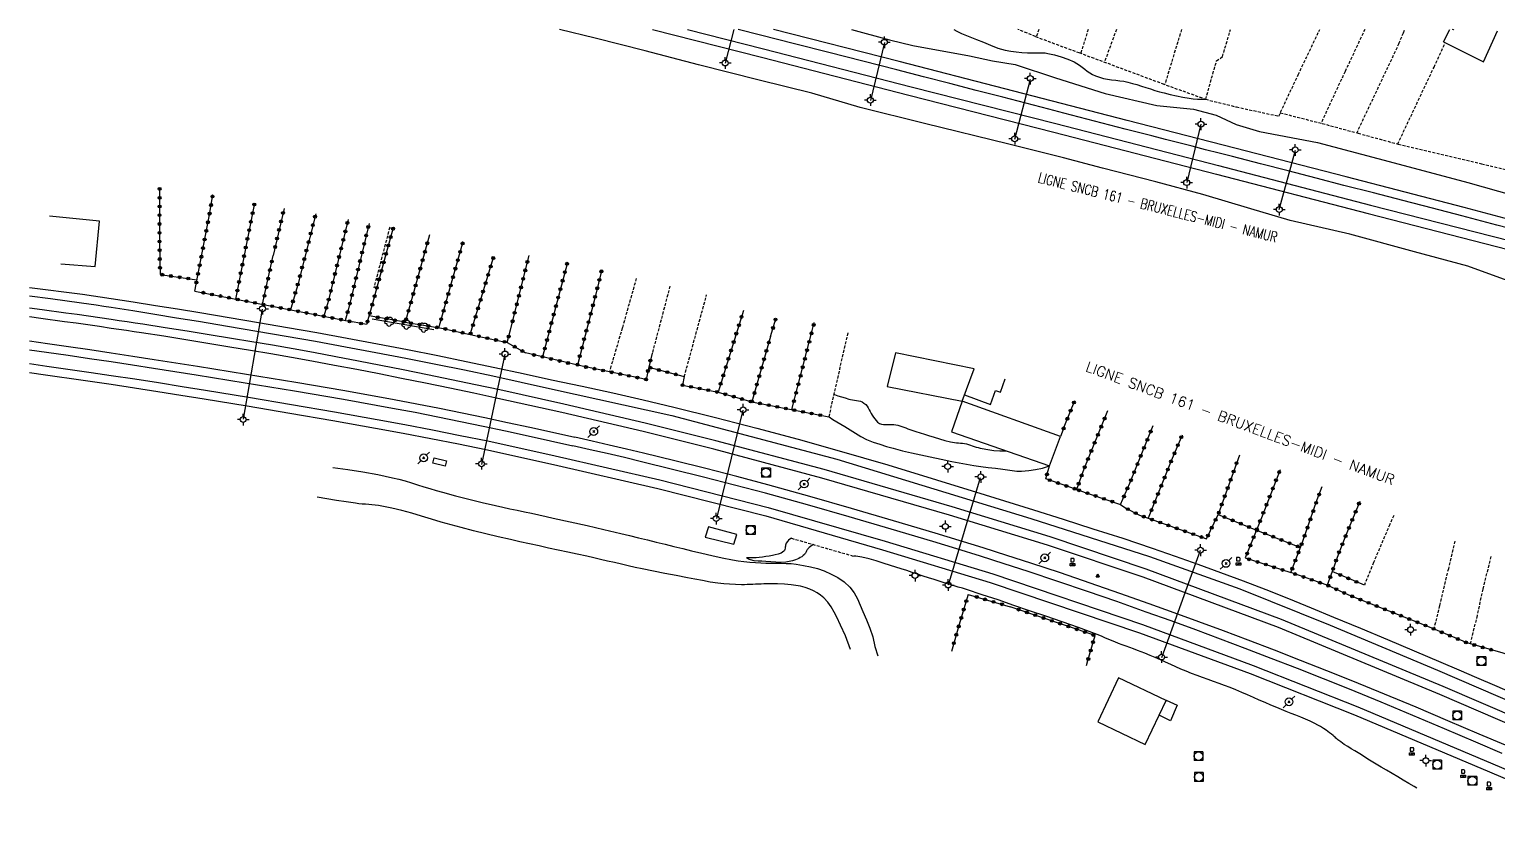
# Model space of a CAD drawing. Header units: millimetres. Extents: x 184000 to 185000, y 128098 to 129000.
# Drawn here: x 184000 to 184251.4, y 128862.4 to 129000 of the extents above; entities that cross this region are included whole.
import ezdxf
from ezdxf.enums import TextEntityAlignment as Align

# ---------------------------------------------------------------- set-up
doc = ezdxf.new("R2010")
doc.units = ezdxf.units.MM
doc.linetypes.add('DASHED', pattern=[0.75, 0.5, -0.25])
doc.layers.get('0').update_dxf_attribs({"linetype": 'CONTINUOUS'})
for name, color, linetype in [('W0017', 7, 'CONTINUOUS'), ('W0101', 7, 'CONTINUOUS'), ('W0104', 1, 'CONTINUOUS'), ('W0112', 1, 'DASHED'), ('W0211', 2, 'CONTINUOUS'), ('W0214', 2, 'CONTINUOUS'), ('W0302', 3, 'CONTINUOUS'), ('W0323', 7, 'CONTINUOUS'), ('W0420', 7, 'CONTINUOUS'), ('W0438', 7, 'CONTINUOUS'), ('W0439', 7, 'CONTINUOUS'), ('W0473', 7, 'CONTINUOUS'), ('W0610', 7, 'CONTINUOUS'), ('W0611', 7, 'CONTINUOUS'), ('W0700', 7, 'CONTINUOUS'), ('W0850', 7, 'CONTINUOUS'), ('W0989', 7, 'CONTINUOUS')]:
    doc.layers.add(name, color=color, linetype=linetype)
doc.styles.get("Standard").update_dxf_attribs({"font": 'romans.shx', "width": 0.85})

# ---------------------------------------------------------------- blocks, each defined once
blk = doc.blocks.new('T420')
for p, q in [((0.75, 0.75), (-0.75, 0.75)), ((-0.75, 0.75), (-0.75, -0.75)), ((0.75, 0.75), (0.75, -0.75)), ((0.75, -0.75), (-0.75, -0.75))]:
    blk.add_line(p, q)
blk.add_ellipse((0, 0), major_axis=(-0.53, 0.53), ratio=1, start_param=3.926991, end_param=10.210176)
blk = doc.blocks.new('T610')
for p, q in [((-0.500001, 0), (-1.000002, 0)), ((0, 0.500001), (0, 1.000002)), ((0.500001, 0), (1.000002, 0)), ((0, -0.500001), (0, -1.000002))]:
    blk.add_line(p, q)
blk.add_ellipse((0, 0), major_axis=(-0.353554, 0.353554), ratio=1, start_param=3.926990817, end_param=10.2101761242)
blk = doc.blocks.new('T473')
for p, q in [((-0.166667, 0.166667), (0.166667, -0.166667)), ((-0.166667, -0.166667), (0.166667, 0.166667)), ((0.500001, 0.500001), (1.000002, 1.000002)), ((-1.000002, -1.000002), (-0.500001, -0.500001))]:
    blk.add_line(p, q)
blk.add_ellipse((0, 0), major_axis=(0.471405, 0.471405), ratio=1, start_param=5.4977871438, end_param=11.780972451)
blk = doc.blocks.new('T438')
for p, q in [((-0.4, 0.2), (0.4, 0.2)), ((-0.4, -0.2), (-0.4, 0.2)), ((0.15, 1.1), (-0.3, 1.1)), ((-0.3, 1.1), (-0.3, 0.5)), ((-0.3, 0.5), (0.15, 0.5)), ((0.3, 0.65), (0.3, 0.95)), ((0.4, 0.2), (0.4, -0.2))]:
    blk.add_line(p, q)
at = {"flags": 128}
for points in [[(-0.4, -0.2), (0.4, 0.2)], [(0.4, -0.2), (-0.4, -0.2)]]:
    blk.add_lwpolyline(points, dxfattribs=at)
for centre, major_axis, start_param, end_param in [((0.15, 0.95), (0.106, -0.106), 0.785398, 2.356194), ((0.15, 0.65), (0.106, 0.106), 3.926991, 5.497787)]:
    blk.add_ellipse(centre, major_axis=major_axis, ratio=1, start_param=start_param, end_param=end_param)
blk = doc.blocks.new('T850')
for p, q in [((-0.25, -0.15), (0, 0.32)), ((0, 0.32), (0.25, -0.15)), ((-0.25, -0.15), (0.25, -0.15))]:
    blk.add_line(p, q)
for major_axis in [(-0.106, 0.106), (-0.0354, 0.0354), (-0.0236, 0.0236)]:
    blk.add_ellipse((0, 0), major_axis=major_axis, ratio=1, start_param=3.926991, end_param=10.210176)
blk = doc.blocks.new('t323o')
at = {"color": 0, "linetype": 'Continuous'}
for radius in [0.25, 0.15]:
    blk.add_circle((0, 0), radius, dxfattribs=at)
blk = doc.blocks.new('t302o')
for p, q in [((-0.8, 0.51), (-0.86, 0.34)), ((-0.86, 0.34), (-0.86, 0.17)), ((-0.86, 0.17), (-0.74, 0.06)), ((-0.69, 0.63), (-0.8, 0.51)), ((-0.8, -0.06), (-0.74, 0.06)), ((-0.74, 0.06), (-0.69, 0.11)), ((-0.57, 0.69), (-0.69, 0.63)), ((-0.46, 0.69), (-0.57, 0.69)), ((-0.29, 0.63), (-0.46, 0.69)), ((-0.29, 0.63), (-0.17, 0.74)), ((-0.23, 0.57), (-0.29, 0.63)), ((-0.17, 0.74), (-0.06, 0.8)), ((-0.06, 0.8), (0.06, 0.8)), ((0.06, 0.8), (0.23, 0.74)), ((0.23, 0.74), (0.34, 0.63)), ((0.34, 0.63), (0.4, 0.51)), ((0.46, 0.46), (0.34, 0.46)), ((0.4, 0.51), (0.4, 0.46)), ((0.57, 0.4), (0.46, 0.46)), ((0.57, 0.4), (0.69, 0.29)), ((0.69, 0.29), (0.74, 0.17)), ((0.74, 0.06), (0.69, -0.17)), ((0.74, 0.17), (0.74, 0.06)), ((-0.8, -0.17), (-0.8, -0.06)), ((-0.8, -0.23), (-0.8, -0.17)), ((-0.74, -0.34), (-0.8, -0.23)), ((-0.69, -0.4), (-0.74, -0.34)), ((-0.51, -0.46), (-0.69, -0.4)), ((-0.4, -0.46), (-0.51, -0.46)), ((-0.4, -0.46), (-0.34, -0.46)), ((-0.34, -0.46), (-0.34, -0.4)), ((-0.34, -0.51), (-0.34, -0.46)), ((-0.29, -0.63), (-0.34, -0.51)), ((-0.17, -0.74), (-0.29, -0.63)), ((-0.06, -0.8), (-0.17, -0.74)), ((0.06, -0.8), (-0.06, -0.8)), ((0.17, -0.74), (0.06, -0.8)), ((0.23, -0.69), (0.17, -0.74)), ((0.29, -0.46), (0.23, -0.46)), ((0.29, -0.63), (0.23, -0.69)), ((0.46, -0.4), (0.29, -0.46)), ((0.34, -0.51), (0.29, -0.63)), ((0.34, -0.51), (0.34, -0.46)), ((0.57, -0.34), (0.46, -0.4)), ((0.63, -0.29), (0.57, -0.34)), ((0.69, -0.17), (0.63, -0.29))]:
    blk.add_line(p, q)

msp = doc.modelspace()

# ---------------------------------------------------------------- linework, layer by layer
at = {"layer": 'W0017'}
for points in [[(184051.98, 128924.93), (184054.55, 128924.61), (184057.11, 128924.21), (184059.66, 128923.74), (184062.2, 128923.19), (184063.28, 128922.93), (184064.35, 128922.64), (184065.41, 128922.32), (184066.47, 128921.99), (184067.53, 128921.66), (184068.59, 128921.33), (184069.65, 128921.01), (184070.71, 128920.71), (184072.98, 128920.11), (184075.25, 128919.53), (184077.52, 128918.98), (184079.8, 128918.44), (184081.04, 128918.16), (184082.27, 128917.89), (184083.51, 128917.62), (184084.75, 128917.36), (184085.99, 128917.1), (184087.23, 128916.84), (184088.47, 128916.58), (184089.7, 128916.3), (184092.6, 128915.66), (184095.49, 128915), (184098.38, 128914.34), (184101.27, 128913.66), (184102.78, 128913.3), (184104.3, 128912.93), (184105.81, 128912.56), (184107.32, 128912.18), (184108.84, 128911.8), (184110.35, 128911.43), (184111.86, 128911.06), (184113.38, 128910.7), (184115.12, 128910.28), (184116.85, 128909.85), (184118.6, 128909.45), (184120.36, 128909.12), (184121.35, 128908.96), (184122.34, 128908.84), (184123.34, 128908.74), (184124.34, 128908.66), (184125.21, 128908.61), (184126.08, 128908.58), (184126.95, 128908.57), (184127.82, 128908.57), (184128.7, 128908.56), (184129.57, 128908.53), (184130.44, 128908.48), (184131.31, 128908.38), (184132.52, 128908.19), (184133.73, 128907.96), (184134.93, 128907.65), (184136.1, 128907.23), (184137.27, 128906.7), (184138.42, 128906.09), (184139.5, 128905.35), (184140.47, 128904.47), (184141.2, 128903.51), (184141.78, 128902.44), (184142.25, 128901.35), (184142.72, 128900.27), (184143.33, 128898.85), (184143.88, 128897.41), (184144.4, 128895.97), (184144.78, 128894.3), (184145.25, 128892.7), (184145.25, 128892.7), (184145.25, 128892.7)], [(184140.59, 128893.76), (184139.71, 128896.14), (184138.87, 128897.95), (184138.27, 128899.3), (184137.8, 128900.19), (184137.28, 128901.06), (184136.69, 128901.88), (184136, 128902.64), (184135.46, 128903.1), (184134.88, 128903.49), (184134.26, 128903.84), (184133.62, 128904.13), (184132.85, 128904.4), (184132.05, 128904.6), (184131.25, 128904.75), (184130.45, 128904.86), (184129.27, 128904.97), (184128.1, 128905.01), (184126.92, 128905), (184125.75, 128905), (184125.28, 128904.99), (184124.8, 128904.98), (184124.32, 128904.96), (184123.85, 128904.93), (184123.37, 128904.91), (184122.89, 128904.89), (184122.42, 128904.88), (184121.94, 128904.88), (184120.92, 128904.91), (184119.9, 128904.96), (184118.88, 128905.04), (184117.87, 128905.14), (184116.56, 128905.33), (184115.26, 128905.57), (184113.96, 128905.83), (184112.66, 128906.08), (184110.72, 128906.44), (184108.78, 128906.81), (184106.84, 128907.19), (184104.91, 128907.58), (184103.73, 128907.84), (184102.54, 128908.1), (184101.36, 128908.37), (184100.17, 128908.65), (184098.99, 128908.92), (184097.81, 128909.2), (184096.63, 128909.47), (184095.44, 128909.74), (184093.81, 128910.1), (184092.18, 128910.46), (184090.54, 128910.81), (184088.9, 128911.16), (184087.27, 128911.51), (184085.64, 128911.87), (184084, 128912.23), (184082.37, 128912.61), (184080.25, 128913.1), (184078.14, 128913.61), (184076.03, 128914.13), (184073.92, 128914.66), (184072.22, 128915.12), (184070.53, 128915.6), (184068.85, 128916.1), (184067.16, 128916.61), (184065.47, 128917.1), (184063.77, 128917.56), (184062.06, 128917.97), (184060.33, 128918.33), (184059.78, 128918.42), (184059.22, 128918.5), (184058.66, 128918.55), (184058.1, 128918.6), (184057.54, 128918.65), (184056.98, 128918.69), (184056.42, 128918.75), (184055.86, 128918.82), (184054.22, 128919.05), (184052.57, 128919.31), (184050.93, 128919.59), (184049.3, 128919.89)]]:
    msp.add_lwpolyline(points, dxfattribs=at)
at = {"layer": 'W0101'}
msp.add_lwpolyline([(184012.02, 128967.16), (184003.42, 128968.01)], dxfattribs=at)
at = {"layer": 'W0104'}
for points in [[(184242.12, 128997.86), (184243.21, 129000)], [(184242.12, 128997.86), (184248.95, 128994.44), (184251.37, 128999.77)], [(184243.88, 129000), (184243.84, 128999.91), (184243.69, 129000)], [(184005.36, 128959.85), (184011.24, 128959.38), (184012.02, 128967.16)], [(184160.11, 128937.38), (184164.54, 128935.76), (184165.42, 128938.15), (184166.25, 128937.88), (184167.06, 128940.15)], [(184194.64, 128885.07), (184196.52, 128884.24), (184195.38, 128881.58), (184193.45, 128882.51)]]:
    msp.add_lwpolyline(points, dxfattribs=at)
for points in [[(184148.31, 128944.58), (184146.86, 128938.8), (184159.71, 128936.3), (184161.79, 128941.86)], [(184157.9, 128931.05), (184174.64, 128925.21), (184176.53, 128930.25), (184159.71, 128936.3)], [(184182.92, 128881.39), (184191.07, 128877.51), (184194.65, 128885.02), (184186.49, 128888.91)]]:
    msp.add_lwpolyline(points, close=True, dxfattribs=at)
at = {"layer": 'W0112'}
for points in [[(184172.26, 128998.76), (184169.22, 129000)], [(184172.26, 128998.76), (184179.71, 128996.01), (184193.96, 128990.72), (184201.41, 128988.02), (184206.67, 128986.71), (184213.92, 128985.14), (184217.23, 128992.22), (184220.96, 129000)], [(184172.84, 129000), (184172.39, 128998.71)], [(184181.29, 129000), (184179.99, 128995.9)], [(184186.13, 129000), (184184.08, 128994.39)], [(184197.27, 129000), (184194.4, 128990.56)], [(184201.41, 128988.02), (184203.26, 128994.59), (184204.27, 128995.33), (184205.67, 129000)], [(184228.66, 129000), (184225.27, 128992.8), (184221.15, 128983.93)], [(184234.48, 128997.56), (184235.26, 128999.4), (184235.54, 129000)], [(184234.48, 128997.56), (184227.26, 128982.28)], [(184240.5, 128993.55), (184242.43, 128997.71)], [(184234.28, 128980.35), (184240.5, 128993.55)], [(184214.18, 128985.7), (184221.35, 128983.88), (184227.51, 128982.21), (184234.38, 128980.33), (184248.65, 128976.98)], [(184248.65, 128976.98), (184258.37, 128974.66)], [(184061.7, 128966.09), (184058.98, 128955.75)], [(184103.91, 128957.33), (184101.52, 128948.86), (184099.57, 128942.25)], [(184109.68, 128956.02), (184106.65, 128944.55)], [(184112.14, 128940.52), (184115.96, 128954.52)], [(184136.92, 128933.63), (184140.2, 128948.16)], [(184099.57, 128942.25), (184099.28, 128941.35)], [(184233.62, 128916.71), (184232.92, 128915.21), (184230.14, 128908.66), (184228.57, 128904.79)], [(184130.48, 128912.84), (184141.15, 128909.76)], [(184244.04, 128912.34), (184242.95, 128907.6), (184241.45, 128901.29), (184240.46, 128897.31)], [(184250.25, 128909.71), (184248.83, 128904.13), (184247.87, 128899.6), (184246.68, 128894.75)]]:
    msp.add_lwpolyline(points, dxfattribs=at)
at = {"layer": 'W0211'}
for points in [[(184292, 128946.57), (184284.62, 128948.68), (184275.1, 128951.29), (184268.59, 128952.85), (184261.96, 128954.99), (184253.66, 128956.76), (184246.26, 128959.42), (184237.14, 128961.9), (184226.06, 128964.9), (184215.85, 128967.28), (184209.12, 128969.27), (184200.94, 128971.7), (184192.87, 128973.88), (184183.76, 128976.21), (184177.04, 128978), (184167.72, 128980.33), (184153.25, 128983.87), (184142.23, 128986.62), (184133.95, 128989.08), (184124.94, 128991.27), (184114.57, 128993.95), (184105.45, 128996.33), (184096.89, 128998.49), (184090.78, 129000)], [(184140.75, 129000), (184147.29, 128998.19), (184151.25, 128997.22), (184160.94, 128995.46), (184164.89, 128994.63), (184168.78, 128993.96), (184175.71, 128991.68), (184184.2, 128989.02), (184193.06, 128986.98), (184199.33, 128986.35), (184203.19, 128985.28), (184206.63, 128983.69), (184210.59, 128982.53), (184220.53, 128980.62), (184233.65, 128977.12), (184246.27, 128973.79), (184254.14, 128971.55), (184257.8, 128971.71), (184258.47, 128972.34), (184259.58, 128974.12)], [(184136.92, 128933.63), (184137.59, 128933.2), (184138.27, 128932.78), (184138.94, 128932.36), (184139.62, 128931.95), (184140.54, 128931.38), (184141.45, 128930.81), (184142.38, 128930.25), (184143.34, 128929.77), (184144.46, 128929.31), (184145.6, 128928.92), (184146.75, 128928.57), (184147.91, 128928.24), (184149.48, 128927.82), (184151.06, 128927.45), (184152.64, 128927.1), (184154.23, 128926.76), (184156.09, 128926.37), (184157.95, 128925.99), (184159.81, 128925.64), (184161.68, 128925.32), (184162.93, 128925.13), (184164.18, 128924.96), (184165.43, 128924.81), (184166.69, 128924.66), (184167.48, 128924.55), (184168.28, 128924.43), (184169.08, 128924.33), (184169.89, 128924.32), (184171.1, 128924.41), (184172.29, 128924.59), (184173.48, 128924.86), (184174.64, 128925.21)], [(184130.48, 128912.84), (184130.22, 128912.68), (184129.99, 128912.48), (184129.78, 128912.25), (184129.6, 128912), (184129.52, 128911.84), (184129.47, 128911.66), (184129.44, 128911.48), (184129.42, 128911.3), (184129.39, 128911.12), (184129.34, 128910.93), (184129.27, 128910.76), (184129.15, 128910.6), (184128.72, 128910.28), (184128.21, 128910.1), (184127.69, 128910), (184127.21, 128909.9), (184126.66, 128909.77), (184126.09, 128909.68), (184125.53, 128909.6), (184124.96, 128909.54), (184124.42, 128909.5), (184123.87, 128909.47), (184123.33, 128909.45), (184122.78, 128909.45)], [(184237.57, 128870.02), (184237.12, 128870.29), (184236.18, 128870.84), (184235.23, 128871.4), (184234.28, 128871.96), (184233.33, 128872.52), (184232.39, 128873.08), (184231.45, 128873.64), (184230.32, 128874.33), (184229.19, 128875.01), (184228.07, 128875.71), (184226.95, 128876.4), (184226.34, 128876.78), (184225.72, 128877.15), (184225.11, 128877.53), (184224.52, 128877.94), (184224.35, 128878.07), (184224.18, 128878.2), (184224.02, 128878.33), (184223.86, 128878.47), (184223.71, 128878.61), (184223.55, 128878.75), (184223.39, 128878.88), (184223.23, 128879.02), (184222.93, 128879.26), (184222.63, 128879.49), (184222.33, 128879.73), (184222.02, 128879.95), (184221.56, 128880.26), (184221.09, 128880.56), (184220.6, 128880.84), (184220.11, 128881.11), (184219.31, 128881.49), (184218.5, 128881.85), (184217.69, 128882.19), (184216.86, 128882.52), (184216.04, 128882.84), (184215.21, 128883.16), (184214.39, 128883.48), (184213.58, 128883.82), (184212.57, 128884.25), (184211.58, 128884.68), (184210.58, 128885.12), (184209.59, 128885.56), (184208.59, 128886), (184207.59, 128886.43), (184206.59, 128886.86), (184205.58, 128887.27), (184204.65, 128887.63), (184203.71, 128887.98), (184202.77, 128888.32), (184201.82, 128888.65), (184200.88, 128888.99), (184199.93, 128889.33), (184198.99, 128889.68), (184198.06, 128890.04), (184197.17, 128890.41), (184196.29, 128890.8), (184195.41, 128891.19), (184194.53, 128891.59), (184193.65, 128891.99), (184192.77, 128892.38), (184191.89, 128892.76), (184191, 128893.13), (184190.36, 128893.39), (184189.72, 128893.63), (184189.07, 128893.87), (184188.42, 128894.1), (184187.78, 128894.34), (184187.13, 128894.57), (184186.49, 128894.82), (184185.85, 128895.07), (184185.41, 128895.24), (184184.98, 128895.42), (184184.55, 128895.61), (184184.12, 128895.8), (184183.69, 128895.98), (184183.26, 128896.17), (184182.83, 128896.35), (184182.39, 128896.52), (184179.62, 128897.55), (184176.84, 128898.52), (184174.04, 128899.47), (184171.24, 128900.42), (184168.55, 128901.34), (184165.85, 128902.26), (184163.15, 128903.16), (184160.44, 128904.04), (184159.75, 128904.26), (184159.05, 128904.47), (184158.36, 128904.68), (184157.67, 128904.89), (184156.97, 128905.1), (184156.28, 128905.31), (184155.59, 128905.52), (184154.89, 128905.74), (184153.96, 128906.04), (184153.02, 128906.34), (184152.09, 128906.66), (184151.16, 128906.97), (184150.23, 128907.28), (184149.29, 128907.59), (184148.36, 128907.89), (184147.42, 128908.19), (184146.21, 128908.57), (184145, 128908.94), (184143.78, 128909.29), (184142.55, 128909.58), (184142.2, 128909.65), (184141.85, 128909.7), (184141.5, 128909.74), (184141.15, 128909.76)]]:
    msp.add_lwpolyline(points, dxfattribs=at)
at = {"layer": 'W0214'}
for points in [[(184158.3, 129000), (184158.77, 128999.69), (184159.59, 128999.27), (184160.43, 128998.92), (184161.29, 128998.6), (184162.15, 128998.28), (184163.36, 128997.78), (184164.58, 128997.27), (184165.82, 128996.8), (184167.1, 128996.43), (184168.03, 128996.25), (184168.98, 128996.13), (184169.93, 128996.06), (184170.88, 128995.99), (184171.31, 128995.97), (184171.75, 128995.97), (184172.18, 128995.97), (184172.61, 128995.98), (184173.05, 128995.99), (184173.48, 128995.98), (184173.92, 128995.95), (184174.35, 128995.89), (184175.52, 128995.64), (184176.67, 128995.31), (184177.79, 128994.91), (184178.88, 128994.43), (184179.36, 128994.17), (184179.82, 128993.86), (184180.26, 128993.54), (184180.69, 128993.2), (184181.13, 128992.86), (184181.58, 128992.55), (184182.05, 128992.26), (184182.55, 128992.02), (184183.22, 128991.79), (184183.91, 128991.61), (184184.6, 128991.48), (184185.3, 128991.38), (184186, 128991.3), (184186.69, 128991.21), (184187.38, 128991.1), (184188.07, 128990.96), (184188.85, 128990.75), (184189.63, 128990.53), (184190.4, 128990.29), (184191.17, 128990.04), (184191.94, 128989.79), (184192.72, 128989.55), (184193.49, 128989.32), (184194.27, 128989.11), (184195.34, 128988.84), (184196.41, 128988.59), (184197.49, 128988.37), (184198.58, 128988.19), (184199.28, 128988.11), (184199.99, 128988.05), (184200.7, 128988.02), (184201.41, 128988.02)], [(184137.83, 128937.45), (184138.44, 128937.25), (184139.05, 128937.05), (184139.66, 128936.86), (184140.28, 128936.68), (184140.6, 128936.6), (184140.94, 128936.54), (184141.27, 128936.5), (184141.6, 128936.45), (184141.94, 128936.39), (184142.28, 128936.3), (184142.6, 128936.17), (184142.9, 128935.99), (184143.19, 128935.74), (184143.43, 128935.46), (184143.63, 128935.15), (184143.81, 128934.83), (184143.96, 128934.52), (184144.12, 128934.2), (184144.3, 128933.89), (184144.51, 128933.6), (184144.73, 128933.31), (184144.96, 128933.01), (184145.22, 128932.73), (184145.54, 128932.51), (184145.89, 128932.38), (184146.25, 128932.32), (184146.61, 128932.29), (184146.97, 128932.3), (184147.32, 128932.31), (184147.67, 128932.33), (184148.02, 128932.32), (184148.37, 128932.27), (184148.72, 128932.19), (184149.06, 128932.09), (184149.4, 128931.97), (184149.74, 128931.85), (184150.07, 128931.72), (184150.41, 128931.6), (184150.74, 128931.47), (184151.08, 128931.36), (184151.8, 128931.13), (184152.53, 128930.9), (184153.25, 128930.68), (184153.97, 128930.46), (184154.9, 128930.16), (184155.83, 128929.86), (184156.77, 128929.57), (184157.72, 128929.34), (184158.06, 128929.28), (184158.4, 128929.23), (184158.74, 128929.19), (184159.08, 128929.16), (184159.42, 128929.13), (184159.76, 128929.09), (184160.1, 128929.04), (184160.44, 128928.98), (184160.78, 128928.9), (184161.12, 128928.8), (184161.45, 128928.69), (184161.77, 128928.57), (184162.1, 128928.46), (184162.43, 128928.35), (184162.77, 128928.26), (184163.11, 128928.18), (184164.12, 128928.01), (184165.14, 128927.89), (184166.16, 128927.83), (184167.18, 128927.81)], [(184134.23, 128911.76), (184133.97, 128911.6), (184133.73, 128911.42), (184133.5, 128911.22), (184133.29, 128911), (184133.21, 128910.89), (184133.13, 128910.77), (184133.07, 128910.65), (184133, 128910.52), (184132.94, 128910.4), (184132.87, 128910.28), (184132.8, 128910.16), (184132.7, 128910.05), (184132.48, 128909.85), (184132.24, 128909.67), (184131.99, 128909.52), (184131.72, 128909.38), (184131.19, 128909.16), (184130.65, 128908.98), (184130.09, 128908.85), (184129.52, 128908.76), (184128.66, 128908.7), (184127.8, 128908.72), (184126.94, 128908.79), (184126.09, 128908.85), (184125.43, 128908.89), (184124.77, 128908.92), (184124.11, 128908.99), (184123.47, 128909.13), (184123.29, 128909.18), (184123.11, 128909.26), (184122.94, 128909.35), (184122.78, 128909.45)]]:
    msp.add_lwpolyline(points, dxfattribs=at)
at = {"layer": 'W0302'}
msp.add_lwpolyline([(184058.72, 128950.44), (184069.26, 128948.61)], dxfattribs=at)
at = {"layer": 'W0323'}
for points in [[(184022.29, 128972.87), (184022.28, 128963.21), (184022.39, 128958.01), (184028.69, 128957.11)], [(184028.32, 128955.17), (184030.88, 128968.55), (184031.36, 128971.39)], [(184038.55, 128970.2), (184037.52, 128965.01), (184035.32, 128953.8)], [(184043.61, 128969.34), (184041.74, 128961.26)], [(184049.04, 128968.4), (184046, 128956.47), (184044.7, 128951.97)], [(184054.6, 128967.41), (184051.16, 128953.37), (184050.39, 128950.86)], [(184058.16, 128966.76), (184054.66, 128952.15), (184054.07, 128950.14)], [(184062.29, 128965.99), (184061.09, 128961.67), (184058.66, 128952.65), (184057.73, 128949.43), (184055.33, 128949.89)], [(184068.53, 128964.79), (184065.83, 128955.07), (184064.37, 128949.83), (184070.56, 128948.82), (184075.49, 128947.75), (184079.45, 128960.92)], [(184070.11, 128948.9), (184074.26, 128963.65)], [(184039.94, 128952.9), (184041.74, 128961.26)], [(184082.37, 128948.53), (184085.55, 128961.29)], [(184092.06, 128959.86), (184087.87, 128943.89)], [(184097.96, 128958.61), (184096.92, 128954.42), (184093.83, 128942.47), (184092.46, 128942.8)], [(184028.32, 128955.17), (184055.33, 128949.89)], [(184064.37, 128949.83), (184058.17, 128950.93)], [(184122.27, 128951.85), (184117.91, 128937.85)], [(184126.91, 128947.41), (184127.79, 128950.4)], [(184075.49, 128947.75), (184081.81, 128946.38), (184082.37, 128948.53)], [(184130.54, 128934.86), (184134.04, 128948.41), (184134.39, 128949.76)], [(184081.81, 128946.38), (184084.94, 128944.59)], [(184126.91, 128947.41), (184123.72, 128936.19), (184136.88, 128933.62)], [(184092.46, 128942.8), (184084.94, 128944.59)], [(184106.65, 128944.55), (184106.04, 128942.15), (184106.04, 128942.11), (184112.14, 128940.52)], [(184106.04, 128942.15), (184105.61, 128940.04), (184093.83, 128942.47)], [(184112.14, 128940.52), (184111.81, 128939.07), (184117.91, 128937.85), (184123.72, 128936.19)], [(184177.17, 128931.91), (184178.98, 128936.43)], [(184184.62, 128934.65), (184180.54, 128924.65), (184179.3, 128921.19), (184186.82, 128918.63)], [(184177.17, 128931.91), (184176.53, 128930.25)], [(184186.82, 128918.63), (184188.4, 128922.26), (184192.41, 128932.16)], [(184197.38, 128930.51), (184195.52, 128926.12), (184191.56, 128916.26)], [(184179.3, 128921.19), (184174.02, 128923.02), (184174.64, 128925.21)], [(184207.19, 128927.09), (184203.54, 128916.9), (184210.1, 128914.23), (184217.62, 128911.25)], [(184214.13, 128924.53), (184211.05, 128916.6), (184208.19, 128909.45), (184215.98, 128906.96)], [(184277.81, 128883.57), (184275.67, 128884.36), (184271.14, 128886.21), (184264.36, 128888.87), (184258.07, 128891.12), (184252.31, 128893.15), (184246.18, 128894.89), (184239.74, 128897.61), (184225.94, 128903.1), (184222.23, 128904.78), (184215.98, 128906.96), (184217.97, 128912.18), (184220.51, 128919.46), (184221.36, 128921.71)], [(184186.82, 128918.63), (184187.73, 128918.01), (184190.08, 128916.79), (184191.56, 128916.26), (184201.52, 128912.73), (184203.54, 128916.9)], [(184227.8, 128919.11), (184225.71, 128914.07), (184224.14, 128910.16), (184223.44, 128908.2), (184222.23, 128904.78)], [(184228.57, 128904.79), (184223.07, 128907.13)], [(184160.76, 128903.2), (184159.33, 128898.43), (184157.86, 128893.42)], [(184160.76, 128903.2), (184167.95, 128901.1)], [(184180.97, 128891.05), (184181.25, 128891.91), (184182.46, 128896.18), (184167.95, 128901.1)]]:
    msp.add_lwpolyline(points, dxfattribs=at)
at = {"layer": 'W0439'}
for points in [[(184069.3, 128926.58), (184071.4, 128926.11), (184071.17, 128925.19), (184069.07, 128925.67)], [(184115.73, 128913.01), (184120.64, 128911.8), (184121.15, 128913.5), (184116.28, 128914.79)]]:
    msp.add_lwpolyline(points, close=True, dxfattribs=at)
at = {"layer": 'W0611'}
for points in [[(184120.64, 129000), (184119.14, 128994.19)], [(184146.39, 128997.74), (184144.04, 128987.83)], [(184168.75, 128981.21), (184171.43, 128991.48)], [(184200.6, 128983.76), (184198.15, 128973.75)], [(184214.01, 128969.13), (184216.79, 128979.31)], [(184036.65, 128933.21), (184039.92, 128952.07)], [(184081.43, 128944.39), (184077.41, 128925.49)], [(184122.17, 128934.77), (184117.64, 128916.23)], [(184157.38, 128904.84), (184162.86, 128923.24)], [(184193.91, 128892.4), (184200.49, 128910.78)]]:
    msp.add_lwpolyline(points, dxfattribs=at)
at = {"layer": 'W0700'}
for points in [[(184106.67, 129000), (184125.34, 128995.21), (184150.59, 128988.71), (184175.39, 128982.4), (184203.24, 128975.22), (184229.25, 128968.46), (184253.2, 128962.3), (184276.96, 128955.84), (184297.43, 128949.93)], [(184112.7, 129000), (184125.71, 128996.66), (184150.96, 128990.17), (184175.76, 128983.85), (184203.62, 128976.67), (184229.62, 128969.91), (184253.58, 128963.75), (184277.36, 128957.28), (184297.86, 128951.37)], [(184257.25, 128964.89), (184251.26, 128966.48), (184245.27, 128968.06), (184240.23, 128969.38), (184235.18, 128970.68), (184230.13, 128971.98), (184225.08, 128973.28), (184220.31, 128974.52), (184215.54, 128975.75), (184210.77, 128976.98), (184206, 128978.21), (184203.7, 128978.8), (184201.4, 128979.39), (184199.1, 128979.98), (184196.8, 128980.56), (184194.5, 128981.15), (184192.21, 128981.74), (184189.91, 128982.33), (184187.61, 128982.92), (184184.99, 128983.6), (184182.37, 128984.28), (184179.75, 128984.96), (184177.14, 128985.64), (184174.52, 128986.32), (184171.9, 128987), (184169.28, 128987.69), (184166.67, 128988.36), (184162.13, 128989.53), (184157.6, 128990.7), (184153.07, 128991.87), (184148.53, 128993.04), (184142.7, 128994.53), (184136.86, 128996.03), (184131.02, 128997.52), (184125.19, 128999.02), (184121.35, 129000)], [(184292.88, 128956.52), (184269.61, 128963.1), (184245.65, 128969.51), (184225.46, 128974.74), (184206.37, 128979.66), (184187.98, 128984.37), (184167.04, 128989.82), (184148.9, 128994.49), (184127.4, 129000)], [(184000, 128955.8), (184009.11, 128954.64), (184014, 128953.92)], [(184000, 128954.34), (184003.62, 128953.88), (184008.9, 128953.16), (184010.18, 128952.98), (184011.45, 128952.79), (184012.73, 128952.6), (184014, 128952.4)], [(184014, 128953.92), (184017.8, 128953.33), (184021.59, 128952.72), (184025.38, 128952.1), (184029.17, 128951.48), (184034.19, 128950.65), (184039.21, 128949.81), (184044.22, 128948.95), (184049.23, 128948.06), (184054.41, 128947.11), (184059.59, 128946.15), (184064.76, 128945.15), (184069.92, 128944.13), (184074.8, 128943.13), (184079.67, 128942.1), (184084.54, 128941.04), (184089.4, 128939.96)], [(184014, 128950.3), (184012.06, 128950.58), (184010.11, 128950.86), (184008.16, 128951.14), (184006.22, 128951.41), (184002.19, 128951.98), (184000, 128952.27)], [(184014, 128948.78), (184012, 128949.08), (184010.01, 128949.36), (184008.01, 128949.65), (184006.01, 128949.93), (184001.99, 128950.49), (184000, 128950.76)], [(184014, 128952.4), (184017.73, 128951.82), (184021.47, 128951.22), (184025.2, 128950.61), (184028.93, 128950), (184033.94, 128949.17), (184038.95, 128948.33), (184043.96, 128947.47), (184048.97, 128946.58), (184054.14, 128945.64), (184059.3, 128944.67), (184064.47, 128943.68), (184069.62, 128942.66), (184074.49, 128941.66), (184079.36, 128940.63), (184084.22, 128939.58), (184089.07, 128938.49)], [(184080.55, 128938.24), (184076.41, 128939.12), (184072.28, 128939.99), (184068.14, 128940.84), (184064, 128941.68), (184060.16, 128942.44), (184056.33, 128943.19), (184052.49, 128943.92), (184048.65, 128944.63), (184045.14, 128945.26), (184041.63, 128945.88), (184038.11, 128946.48), (184034.6, 128947.07), (184030.81, 128947.69), (184027.03, 128948.3), (184023.24, 128948.9), (184019.45, 128949.48), (184018.09, 128949.69), (184016.72, 128949.9), (184015.36, 128950.1), (184014, 128950.3)], [(184080.23, 128936.78), (184076.1, 128937.66), (184071.97, 128938.52), (184067.84, 128939.37), (184063.7, 128940.21), (184059.88, 128940.97), (184056.05, 128941.71), (184052.22, 128942.44), (184048.38, 128943.16), (184044.88, 128943.79), (184041.37, 128944.4), (184037.86, 128945), (184034.35, 128945.59), (184030.57, 128946.21), (184026.79, 128946.82), (184023.01, 128947.42), (184019.22, 128948), (184017.92, 128948.2), (184016.61, 128948.4), (184015.31, 128948.59), (184014, 128948.78)], [(184000, 128946.64), (184003.08, 128946.2), (184006.72, 128945.68), (184010.36, 128945.14), (184014, 128944.59)], [(184000, 128945.12), (184002.93, 128944.71), (184006.62, 128944.18), (184010.31, 128943.63), (184014, 128943.08)], [(184014, 128944.59), (184017.7, 128944.03), (184021.39, 128943.45), (184025.09, 128942.87), (184028.78, 128942.29), (184037.2, 128940.93), (184045.62, 128939.55), (184054.04, 128938.12), (184062.44, 128936.62), (184066.33, 128935.88), (184070.23, 128935.11), (184074.11, 128934.31), (184078, 128933.5), (184081.85, 128932.68), (184085.7, 128931.84), (184089.55, 128930.99), (184093.39, 128930.12)], [(184014, 128943.08), (184017.64, 128942.52), (184021.27, 128941.95), (184024.91, 128941.38), (184028.54, 128940.81), (184036.96, 128939.45), (184045.37, 128938.07), (184053.77, 128936.65), (184062.16, 128935.14), (184066.05, 128934.4), (184069.94, 128933.63), (184073.81, 128932.84), (184077.69, 128932.03), (184081.53, 128931.21), (184085.38, 128930.38), (184089.22, 128929.53), (184093.05, 128928.66)], [(184000, 128942.75), (184003, 128942.33), (184009.41, 128941.41), (184010.56, 128941.24), (184011.71, 128941.07), (184012.85, 128940.9), (184014, 128940.73)], [(184000, 128941.24), (184002.79, 128940.85), (184009.2, 128939.93), (184010.4, 128939.75), (184011.6, 128939.57), (184012.8, 128939.39), (184014, 128939.21)], [(184014, 128940.73), (184018.05, 128940.12), (184022.09, 128939.49), (184026.14, 128938.85), (184030.18, 128938.2), (184037.53, 128936.99), (184044.88, 128935.76), (184052.22, 128934.5), (184059.55, 128933.18), (184064.29, 128932.3), (184069.02, 128931.39), (184073.75, 128930.45), (184078.47, 128929.49)], [(184014, 128939.21), (184017.99, 128938.61), (184021.97, 128937.99), (184025.96, 128937.36), (184029.94, 128936.72), (184037.28, 128935.51), (184044.62, 128934.28), (184051.96, 128933.02), (184059.28, 128931.71), (184064.01, 128930.83), (184068.73, 128929.92), (184073.45, 128928.98), (184078.16, 128928.02)], [(184278.09, 128871.94), (184262.36, 128878.7), (184242.07, 128887.42), (184214.4, 128898.92), (184191.2, 128907.56), (184174.77, 128913.05), (184157.98, 128918.24), (184136.08, 128924.6), (184117.56, 128929.53), (184105.46, 128932.55), (184091.5, 128935.81), (184080.55, 128938.24)], [(184089.07, 128938.49), (184109.99, 128933.85), (184138.25, 128926.38), (184171.48, 128916.24), (184191.78, 128909.71), (184207.27, 128904.14), (184222.74, 128897.95), (184241.09, 128890.24), (184265.47, 128879.72)], [(184089.37, 128939.97), (184094.63, 128938.88), (184099.88, 128937.74), (184105.12, 128936.55), (184110.34, 128935.31), (184117.45, 128933.54), (184124.54, 128931.7), (184131.61, 128929.8), (184138.66, 128927.82), (184147.01, 128925.39), (184155.33, 128922.86), (184163.63, 128920.28), (184171.92, 128917.68), (184177.02, 128916.08), (184182.11, 128914.47), (184187.2, 128912.82), (184192.26, 128911.13), (184196.17, 128909.78), (184200.06, 128908.4), (184203.93, 128906.99), (184207.8, 128905.54), (184211.7, 128904.04), (184215.58, 128902.49), (184219.45, 128900.92), (184223.31, 128899.33), (184227.92, 128897.43), (184232.51, 128895.51), (184237.1, 128893.56), (184241.68, 128891.62), (184244.73, 128890.31), (184247.78, 128889), (184250.83, 128887.68), (184253.87, 128886.36)], [(184277.48, 128870.57), (184261.77, 128877.32), (184241.48, 128886.04), (184213.85, 128897.53), (184190.7, 128906.14), (184174.31, 128911.62), (184157.55, 128916.8), (184135.68, 128923.15), (184117.18, 128928.07), (184105.11, 128931.09), (184091.17, 128934.35), (184080.23, 128936.78)], [(184078.16, 128928.02), (184089.72, 128925.49), (184107.59, 128921.37), (184126.1, 128916.65), (184146.08, 128910.87), (184164.48, 128905.28), (184190.06, 128896.64), (184209, 128889.65), (184226.88, 128882.57), (184249.99, 128872.84), (184265.7, 128866.15), (184274.25, 128862.41)], [(184078.47, 128929.49), (184090.05, 128926.95), (184107.94, 128922.82), (184126.49, 128918.1), (184146.51, 128912.31), (184164.94, 128906.71), (184190.56, 128898.05), (184209.53, 128891.05), (184227.45, 128883.96), (184250.57, 128874.22), (184266.3, 128867.52), (184274.88, 128863.77)], [(184252.18, 128875.99), (184247.67, 128877.91), (184242.27, 128880.2), (184236.87, 128882.48), (184231.46, 128884.75), (184226.04, 128886.97), (184221.58, 128888.75), (184217.11, 128890.51), (184212.63, 128892.24), (184208.15, 128893.96), (184203.93, 128895.55), (184199.71, 128897.12), (184195.48, 128898.66), (184191.24, 128900.19), (184186.19, 128901.97), (184181.14, 128903.73), (184176.07, 128905.45), (184170.99, 128907.15), (184166.92, 128908.47), (184162.85, 128909.76), (184158.77, 128911.02), (184154.68, 128912.27), (184147.54, 128914.4), (184140.38, 128916.51), (184133.21, 128918.56), (184126.02, 128920.54), (184120.74, 128921.95), (184115.44, 128923.31), (184110.13, 128924.63), (184104.82, 128925.93), (184101.88, 128926.64), (184098.94, 128927.33), (184096, 128928), (184093.05, 128928.66)], [(184252.76, 128877.37), (184248.25, 128879.29), (184242.85, 128881.58), (184237.44, 128883.87), (184232.03, 128886.13), (184226.6, 128888.36), (184222.13, 128890.15), (184217.66, 128891.91), (184213.17, 128893.64), (184208.68, 128895.36), (184204.46, 128896.95), (184200.23, 128898.52), (184195.99, 128900.07), (184191.74, 128901.6), (184186.69, 128903.39), (184181.62, 128905.15), (184176.54, 128906.88), (184171.46, 128908.57), (184167.38, 128909.89), (184163.3, 128911.19), (184159.21, 128912.46), (184155.11, 128913.7), (184147.96, 128915.84), (184140.79, 128917.95), (184133.61, 128920), (184126.42, 128921.99), (184121.12, 128923.4), (184115.81, 128924.76), (184110.5, 128926.09), (184105.17, 128927.39), (184102.23, 128928.1), (184099.29, 128928.79), (184096.34, 128929.46), (184093.39, 128930.12)]]:
    msp.add_lwpolyline(points, dxfattribs=at)

# ---------------------------------------------------------------- block references
at = {"layer": 'W0302', "rotation": 350.1782624873064}
for p in [(184061.68, 128949.92), (184064.63, 128949.41), (184067.59, 128948.9)]:
    msp.add_blockref('t302o', p, dxfattribs=at)
at = {"layer": 'W0323'}
for p, rotation in [((184022.29, 128972.66), 269.9001309235761), ((184022.29, 128971.16), 269.9001309235761), ((184031.36, 128971.38), 80.36999329665251), ((184022.28, 128968.16), 269.9001309235761), ((184022.29, 128969.66), 269.9001309235761), ((184030.86, 128968.43), 79.15037732983491), ((184031.11, 128969.91), 80.36999329665251), ((184038.22, 128968.52), 258.7364648848258), ((184038.51, 128969.99), 258.7364648848258), ((184043.43, 128968.56), 256.9707638707574), ((184048.91, 128967.92), 255.7252062169354), ((184022.28, 128966.66), 269.9001309235761), ((184030.29, 128965.48), 79.15037732983491), ((184030.57, 128966.95), 79.15037732983491), ((184037.63, 128965.58), 258.7364648848258), ((184037.92, 128967.05), 258.7364648848258), ((184042.76, 128965.64), 256.9707638707574), ((184043.09, 128967.1), 256.9707638707574), ((184048.54, 128966.47), 255.7252062169354), ((184054.1, 128965.39), 256.2598396374496), ((184054.46, 128966.84), 256.2598396374496), ((184058.02, 128966.15), 256.5307287317794), ((184062.26, 128965.86), 254.4557335168293), ((184022.28, 128965.16), 269.9001309235761), ((184022.28, 128963.66), 269.9001309235761), ((184030.01, 128964.01), 79.15037732983491), ((184037.05, 128962.63), 258.9232679031883), ((184037.34, 128964.1), 258.9232679031883), ((184042.08, 128962.72), 256.9707638707574), ((184042.42, 128964.18), 256.9707638707574), ((184047.8, 128963.56), 255.7252062169354), ((184048.17, 128965.01), 255.7252062169354), ((184053.74, 128963.93), 256.2598396374496), ((184057.32, 128963.24), 256.5307287317794), ((184057.67, 128964.7), 256.5307287317794), ((184061.45, 128962.97), 254.4557335168293), ((184061.85, 128964.42), 254.4557335168293), ((184068.13, 128963.35), 254.4964199600052), ((184074.17, 128963.34), 74.29177971778884), ((184022.3, 128962.16), 271.3129823234453), ((184022.33, 128960.66), 271.3129823234453), ((184029.45, 128961.06), 79.15037732983491), ((184029.73, 128962.53), 79.15037732983491), ((184036.76, 128961.16), 258.9232679031883), ((184041.52, 128960.23), 77.84626777607157), ((184047.07, 128960.65), 255.7252062169354), ((184047.44, 128962.1), 255.7252062169354), ((184053.03, 128961.01), 256.2598396374496), ((184053.39, 128962.47), 256.2598396374496), ((184056.62, 128960.32), 256.5307287317794), ((184056.97, 128961.78), 256.5307287317794), ((184060.66, 128960.08), 254.902376968419), ((184061.05, 128961.53), 254.902376968419), ((184067.33, 128960.46), 254.4964199600052), ((184067.73, 128961.9), 254.4964199600052), ((184073.36, 128960.45), 74.29177971778884), ((184073.76, 128961.89), 74.29177971778884), ((184079.42, 128960.83), 73.27960280928357), ((184085.27, 128960.17), 75.97673758655202), ((184022.37, 128959.16), 271.3129823234453), ((184022.75, 128957.96), 351.8252896628505), ((184024.23, 128957.75), 351.8252896628505), ((184028.88, 128958.12), 79.15037732983491), ((184029.16, 128959.59), 79.15037732983491), ((184036.19, 128958.22), 258.9232679031883), ((184036.48, 128959.69), 258.9232679031883), ((184041.2, 128958.76), 77.84626777607157), ((184046.33, 128957.74), 255.7252062169354), ((184046.7, 128959.2), 255.7252062169354), ((184052.32, 128958.1), 256.2598396374496), ((184052.68, 128959.56), 256.2598396374496), ((184056.27, 128958.86), 256.5307287317794), ((184060.27, 128958.63), 254.902376968419), ((184066.53, 128957.57), 254.4964199600052), ((184066.93, 128959.01), 254.4964199600052), ((184072.95, 128959.01), 74.29177971778884), ((184078.56, 128957.96), 73.27960280928357), ((184078.99, 128959.39), 73.27960280928357), ((184084.91, 128958.72), 75.97673758655202), ((184091.68, 128958.4), 255.3056923628911), ((184092.06, 128959.85), 255.3056923628911), ((184097.95, 128958.55), 256.0796605829478), ((184025.72, 128957.54), 351.8252896628505), ((184027.2, 128957.32), 351.8252896628505), ((184028.6, 128956.64), 79.15037732983491), ((184035.61, 128955.27), 258.9232679031883), ((184035.9, 128956.74), 258.9232679031883), ((184040.57, 128955.83), 77.84626777607157), ((184040.89, 128957.3), 77.84626777607157), ((184045.95, 128956.29), 253.9001503088296), ((184051.61, 128955.19), 256.2598396374496), ((184051.96, 128956.64), 256.2598396374496), ((184055.57, 128955.94), 256.5307287317794), ((184055.92, 128957.4), 256.5307287317794), ((184059.49, 128955.73), 254.902376968419), ((184059.88, 128957.18), 254.902376968419), ((184066.13, 128956.12), 254.4964199600052), ((184072.14, 128956.12), 74.29177971778884), ((184072.54, 128957.56), 74.29177971778884), ((184077.69, 128955.08), 73.27960280928357), ((184078.12, 128956.52), 73.27960280928357), ((184084.18, 128955.81), 75.97673758655202), ((184084.55, 128957.26), 75.97673758655202), ((184090.92, 128955.5), 255.3056923628911), ((184091.3, 128956.95), 255.3056923628911), ((184097.23, 128955.64), 256.0796605829478), ((184097.59, 128957.09), 256.0796605829478), ((184029.79, 128954.88), 348.9448553051883), ((184031.26, 128954.59), 348.9448553051883), ((184032.73, 128954.31), 348.9448553051883), ((184034.2, 128954.02), 348.9448553051883), ((184035.68, 128953.73), 348.9448553051883), ((184037.15, 128953.44), 348.9448553051883), ((184038.62, 128953.16), 348.9448553051883), ((184040.09, 128952.87), 348.9448553051883), ((184040.26, 128954.36), 77.84626777607157), ((184041.57, 128952.58), 348.9448553051883), ((184045.12, 128953.41), 253.9001503088296), ((184045.53, 128954.85), 253.9001503088296), ((184051.25, 128953.73), 256.2598396374496), ((184054.87, 128953.03), 256.5307287317794), ((184055.22, 128954.48), 256.5307287317794), ((184058.71, 128952.84), 254.902376968419), ((184059.1, 128954.29), 254.902376968419), ((184065.32, 128953.23), 254.4019961254791), ((184065.73, 128954.67), 254.4019961254791), ((184071.33, 128953.23), 74.29177971778884), ((184071.73, 128954.67), 74.29177971778884), ((184077.26, 128953.65), 73.27960280928357), ((184083.46, 128952.9), 75.97673758655202), ((184083.82, 128954.35), 75.97673758655202), ((184090.16, 128952.6), 255.3056923628911), ((184090.54, 128954.05), 255.3056923628911), ((184096.49, 128952.73), 255.4673751206652), ((184096.86, 128954.18), 255.4673751206652), ((184043.04, 128952.29), 348.9448553051883), ((184044.51, 128952.01), 348.9448553051883), ((184045.98, 128951.72), 348.9448553051883), ((184047.45, 128951.43), 348.9448553051883), ((184048.93, 128951.14), 348.9448553051883), ((184050.4, 128950.85), 348.9448553051883), ((184050.83, 128952.29), 252.8444992485263), ((184051.87, 128950.57), 348.9448553051883), ((184053.34, 128950.28), 348.9448553051883), ((184054.49, 128951.58), 253.4081983294521), ((184058.3, 128951.39), 254.0287401162545), ((184059.64, 128950.67), 169.9056822827889), ((184061.12, 128950.41), 169.9056822827889), ((184062.6, 128950.15), 169.9056822827889), ((184064.52, 128950.34), 254.4019961254791), ((184064.92, 128951.79), 254.4019961254791), ((184070.51, 128950.34), 74.29177971778884), ((184070.92, 128951.79), 74.29177971778884), ((184076.4, 128950.77), 73.27960280928357), ((184076.83, 128952.21), 73.27960280928357), ((184083.09, 128951.44), 75.97673758655202), ((184089.78, 128951.15), 255.3056923628911), ((184096.11, 128951.28), 255.4673751206652), ((184121.93, 128950.74), 252.6790949818009), ((184127.75, 128950.29), 73.6581784752004), ((184054.81, 128949.99), 348.9448553051883), ((184056.8, 128949.61), 169.1021285175347), ((184057.89, 128949.95), 254.0287401162545), ((184064.07, 128949.88), 169.9056822827889), ((184065.33, 128949.67), 350.7736099801694), ((184066.81, 128949.43), 350.7736099801694), ((184068.29, 128949.19), 350.7736099801694), ((184069.77, 128948.95), 350.7736099801694), ((184071.24, 128948.68), 347.7347438747918), ((184072.71, 128948.36), 347.7347438747918), ((184074.18, 128948.04), 347.7347438747918), ((184075.54, 128947.9), 73.27960280928357), ((184075.97, 128949.34), 73.27960280928357), ((184082.73, 128949.99), 75.97673758655202), ((184089.01, 128948.25), 255.3056923628911), ((184089.39, 128949.7), 255.3056923628911), ((184095.36, 128948.37), 255.4673751206652), ((184095.73, 128949.83), 255.4673751206652), ((184121.03, 128947.88), 252.6790949818009), ((184121.48, 128949.31), 252.6790949818009), ((184127.33, 128948.85), 73.6581784752004), ((184133.91, 128947.93), 75.52075163552755), ((184134.29, 128949.38), 75.51886645100922), ((184076.96, 128947.43), 347.7115053667152), ((184078.42, 128947.11), 347.7115053667152), ((184079.89, 128946.79), 347.7115053667152), ((184081.35, 128946.47), 347.7115053667152), ((184082.07, 128947.38), 75.45169889328112), ((184083.11, 128945.63), 330.3575696972326), ((184088.25, 128945.34), 255.3056923628911), ((184088.63, 128946.79), 255.3056923628911), ((184094.6, 128945.47), 255.4673751206652), ((184094.98, 128946.92), 255.4673751206652), ((184120.14, 128945.01), 252.6790949818009), ((184120.59, 128946.45), 252.6790949818009), ((184126.61, 128946.37), 254.1240968381535), ((184133.16, 128945.03), 75.52075163552755), ((184133.54, 128946.48), 75.52075163552755), ((184084.42, 128944.89), 330.3575696972326), ((184086.4, 128944.24), 166.585867332343), ((184087.86, 128943.9), 166.585867332343), ((184089.32, 128943.55), 166.585867332343), ((184090.78, 128943.2), 166.585867332343), ((184092.24, 128942.85), 166.585867332343), ((184093.85, 128942.57), 255.4673751206652), ((184094.23, 128944.02), 255.4673751206652), ((184106.32, 128943.27), 255.7510325830386), ((184119.69, 128943.58), 252.6790949818009), ((184125.79, 128943.49), 254.1240968381535), ((184126.2, 128944.93), 254.1240968381535), ((184132.79, 128943.57), 75.52075163552755), ((184095.3, 128942.17), 168.3238220158993), ((184096.76, 128941.87), 168.3238220158993), ((184098.23, 128941.56), 168.3238220158993), ((184099.7, 128941.26), 168.3238220158993), ((184101.17, 128940.96), 168.3238220158993), ((184102.64, 128940.65), 168.3238220158993), ((184104.11, 128940.35), 168.3238220158993), ((184105.58, 128940.04), 168.3238220158993), ((184105.9, 128941.48), 258.4339344642827), ((184106.34, 128942.03), 345.3844747941601), ((184107.79, 128941.65), 345.3844747941601), ((184109.24, 128941.28), 345.3844747941601), ((184110.69, 128940.9), 345.3844747941601), ((184118.8, 128940.72), 252.6790949818009), ((184119.25, 128942.15), 252.6790949818009), ((184124.97, 128940.6), 254.1240968381535), ((184125.38, 128942.04), 254.1240968381535), ((184132.04, 128940.67), 75.52075163552755), ((184132.41, 128942.12), 75.52075163552755), ((184111.82, 128939.06), 348.7695796901305), ((184113.29, 128938.77), 348.7695796901305), ((184114.76, 128938.48), 348.7695796901305), ((184116.23, 128938.19), 348.7695796901305), ((184117.7, 128937.9), 348.7695796901305), ((184118.35, 128939.29), 252.6790949818009), ((184119.15, 128937.5), 343.9908032619594), ((184124.15, 128937.71), 254.1240968381535), ((184124.56, 128939.16), 254.1240968381535), ((184131.29, 128937.76), 75.52075163552755), ((184131.66, 128939.22), 75.52075163552755), ((184120.59, 128937.09), 343.9908032619594), ((184122.03, 128936.67), 343.9908032619594), ((184123.47, 128936.26), 343.9908032619594), ((184123.74, 128936.27), 254.1240968381535), ((184125.11, 128935.92), 348.9841128529926), ((184126.58, 128935.63), 348.9841128529926), ((184128.05, 128935.34), 348.9841128529926), ((184129.52, 128935.06), 348.9841128529926), ((184130.91, 128936.31), 75.52075163552755), ((184178.84, 128936.09), 68.21837301529018), ((184130.99, 128934.77), 348.9841128529926), ((184132.47, 128934.48), 348.9841128529926), ((184133.94, 128934.2), 348.9841128529926), ((184135.41, 128933.91), 348.9841128529926), ((184177.73, 128933.31), 68.21837301529018), ((184178.29, 128934.7), 68.21837301529018), ((184184.09, 128933.33), 247.8133482812791), ((184177.07, 128931.65), 248.8145218321613), ((184182.95, 128930.55), 247.8133482812791), ((184183.52, 128931.94), 247.8133482812791), ((184191.98, 128931.1), 67.91557565459017), ((184197.22, 128930.15), 247.1362710872743), ((184181.82, 128927.78), 247.8133482812791), ((184182.39, 128929.17), 247.8133482812791), ((184190.86, 128928.32), 67.91557565459017), ((184191.42, 128929.71), 67.91557565459017), ((184196.06, 128927.38), 247.1362710872743), ((184196.64, 128928.77), 247.1362710872743), ((184180.69, 128925), 247.8133482812791), ((184181.25, 128926.39), 247.8133482812791), ((184189.73, 128925.54), 67.91557565459017), ((184190.29, 128926.93), 67.91557565459017), ((184195.48, 128926), 248.1064671425116), ((184206.68, 128925.68), 250.2870569206771), ((184174.23, 128923.76), 74.33449802678541), ((184174.71, 128922.78), 160.935238533836), ((184180.16, 128923.59), 250.1582424276587), ((184188.6, 128922.76), 67.91557565459017), ((184189.16, 128924.15), 67.91557565459017), ((184194.36, 128923.22), 248.1064671425116), ((184194.92, 128924.61), 248.1064671425116), ((184205.67, 128922.86), 250.2870569206771), ((184206.18, 128924.27), 250.2870569206771), ((184213.44, 128922.77), 248.7605250126065), ((184213.99, 128924.17), 248.7605250126065), ((184176.12, 128922.29), 160.935238533836), ((184177.54, 128921.8), 160.935238533836), ((184178.96, 128921.31), 160.935238533836), ((184179.66, 128922.18), 250.1582424276587), ((184179.72, 128921.05), 341.1569912109603), ((184181.14, 128920.56), 341.1569912109603), ((184182.56, 128920.08), 341.1569912109603), ((184187.42, 128920), 66.54522829598218), ((184188.01, 128921.38), 66.54522829598218), ((184193.24, 128920.43), 248.1064671425116), ((184193.8, 128921.83), 248.1064671425116), ((184204.66, 128920.03), 250.2870569206771), ((184205.17, 128921.44), 250.2870569206771), ((184212.36, 128919.97), 248.7605250126065), ((184212.9, 128921.37), 248.7605250126065), ((184220.83, 128920.31), 69.39240442591715), ((184183.98, 128919.59), 341.1569912109603), ((184185.4, 128919.11), 341.1569912109603), ((184188.08, 128917.82), 332.7103359461245), ((184192.12, 128917.65), 248.1064671425116), ((184192.68, 128919.04), 248.1064671425116), ((184204.15, 128918.62), 250.2870569206771), ((184211.81, 128918.58), 248.7605250126065), ((184219.82, 128917.49), 70.75236627096537), ((184220.32, 128918.9), 70.75236627096537), ((184227.08, 128917.37), 247.4547617097202), ((184227.65, 128918.76), 247.4547617097202), ((184189.42, 128917.13), 332.7103359461245), ((184190.79, 128916.54), 340.2285457647359), ((184192.2, 128916.03), 340.506711847518), ((184193.62, 128915.53), 340.506711847518), ((184195.03, 128915.03), 340.506711847518), ((184203.1, 128915.99), 64.16500322905782), ((184203.65, 128917.21), 250.2870569206771), ((184204.63, 128916.46), 337.8050796687409), ((184206.02, 128915.89), 337.8050796687409), ((184207.41, 128915.33), 337.8050796687409), ((184210.72, 128915.78), 248.267608235317), ((184211.27, 128917.18), 248.7605250126065), ((184219.33, 128916.07), 70.75236627096537), ((184226.5, 128915.99), 247.4547617097202), ((184196.44, 128914.53), 340.506711847518), ((184197.86, 128914.03), 340.506711847518), ((184199.27, 128913.53), 340.506711847518), ((184200.69, 128913.03), 340.506711847518), ((184201.79, 128913.29), 64.16500322905782), ((184202.44, 128914.64), 64.16500322905782), ((184208.8, 128914.76), 337.8050796687409), ((184209.61, 128913), 248.267608235317), ((184210.16, 128914.39), 248.267608235317), ((184210.18, 128914.19), 338.4038659572064), ((184211.58, 128913.64), 338.4038659572064), ((184212.97, 128913.09), 338.4038659572064), ((184214.37, 128912.54), 338.4038659572064), ((184218.34, 128913.24), 70.75236627096537), ((184218.83, 128914.65), 70.75236627096537), ((184225.36, 128913.21), 248.1682712788455), ((184225.93, 128914.6), 247.4547617097202), ((184208.5, 128910.21), 248.267608235317), ((184209.05, 128911.6), 248.267608235317), ((184215.76, 128911.98), 338.4038659572064), ((184217.16, 128911.43), 338.4038659572064), ((184217.3, 128910.42), 69.16654497852711), ((184217.83, 128911.82), 69.16654497852711), ((184224.25, 128910.43), 248.1682712788455), ((184224.8, 128911.82), 248.1682712788455), ((184208.84, 128909.24), 342.2940334369719), ((184210.27, 128908.78), 342.2940334369719), ((184211.7, 128908.33), 342.2940334369719), ((184213.12, 128907.87), 342.2940334369719), ((184214.55, 128907.41), 342.2940334369719), ((184216.23, 128907.62), 69.16654497852711), ((184216.77, 128909.02), 69.16654497852711), ((184223.23, 128907.61), 250.460943750202), ((184223.73, 128909.02), 250.4975514930319), ((184216.73, 128906.7), 160.7655251942112), ((184218.15, 128906.2), 160.7655251942112), ((184219.56, 128905.71), 160.7655251942112), ((184220.98, 128905.21), 160.7655251942112), ((184222.73, 128906.19), 250.460943750202), ((184224.45, 128906.55), 156.9082271033822), ((184225.83, 128905.96), 156.9082271033822), ((184227.21, 128905.37), 156.9082271033822), ((184162.2, 128902.78), 343.7330634675637), ((184163.64, 128902.36), 343.7330634675637), ((184222.39, 128904.71), 155.683034986294), ((184223.76, 128904.09), 155.683034986294), ((184225.12, 128903.47), 155.683034986294), ((184226.5, 128902.88), 158.2945632538671), ((184227.9, 128902.32), 158.2945632538671), ((184159.98, 128900.61), 253.2357196058859), ((184160.42, 128902.05), 253.2357196058859), ((184165.08, 128901.94), 343.7330634675637), ((184166.52, 128901.52), 343.7330634675637), ((184169.37, 128900.62), 161.2527125308951), ((184170.79, 128900.14), 161.2527125308951), ((184229.29, 128901.77), 158.2945632538671), ((184230.68, 128901.21), 158.2945632538671), ((184232.08, 128900.66), 158.2945632538671), ((184233.47, 128900.1), 158.2945632538671), ((184159.12, 128897.74), 253.6618267457195), ((184159.55, 128899.18), 253.2357196058859), ((184172.22, 128899.66), 161.2527125308951), ((184173.64, 128899.17), 161.2527125308951), ((184175.06, 128898.69), 161.2527125308951), ((184176.48, 128898.21), 161.2527125308951), ((184177.9, 128897.73), 161.2527125308951), ((184179.32, 128897.25), 161.2527125308951), ((184234.86, 128899.55), 158.2945632538671), ((184236.26, 128898.99), 158.2945632538671), ((184237.65, 128898.44), 158.2945632538671), ((184239.04, 128897.89), 158.2945632538671), ((184240.43, 128897.32), 157.1404975057941), ((184158.28, 128894.86), 253.6618267457195), ((184158.7, 128896.3), 253.6618267457195), ((184180.74, 128896.76), 161.2527125308951), ((184182.13, 128895.04), 74.17169340383613), ((184182.16, 128896.28), 161.2527125308951), ((184241.81, 128896.73), 157.1404975057941), ((184243.2, 128896.15), 157.1404975057941), ((184244.58, 128895.57), 157.1404975057941), ((184245.96, 128894.99), 157.1404975057941), ((184181.72, 128893.6), 74.17169340383613), ((184247.39, 128894.55), 164.1200849613687), ((184248.84, 128894.14), 164.1200849613687), ((184250.28, 128893.73), 164.1200849613687), ((184181.31, 128892.15), 74.17169340383613)]:
    msp.add_blockref('t323o', p, dxfattribs=dict(at, rotation=rotation))
at = {"layer": 'W0420'}
for p in [(184126.12, 128924.06), (184123.49, 128914.23), (184248.6, 128891.77), (184244.46, 128882.46), (184200.18, 128875.5), (184200.23, 128871.93), (184241.05, 128874.05), (184247.06, 128871.26)]:
    msp.add_blockref('T420', p, dxfattribs=at)
at = {"layer": 'W0438'}
for p in [(184178.6, 128908.29), (184207, 128908.44), (184236.72, 128875.85), (184245.48, 128872.07), (184249.92, 128869.94)]:
    msp.add_blockref('T438', p, dxfattribs=at)
at = {"layer": 'W0473'}
for p in [(184096.63, 128931.11), (184067.51, 128926.6), (184132.65, 128922.12), (184173.85, 128909.47), (184204.89, 128908.52), (184215.67, 128884.81)]:
    msp.add_blockref('T473', p, dxfattribs=at)
at = {"layer": 'W0610'}
for p in [(184146.39, 128997.79), (184119.14, 128994.24), (184171.38, 128991.58), (184143.99, 128987.88), (184200.6, 128983.76), (184168.7, 128981.26), (184216.74, 128979.35), (184198.15, 128973.75), (184214.01, 128969.13), (184039.92, 128952.15), (184081.43, 128944.39), (184122.21, 128934.83), (184036.61, 128933.17), (184077.41, 128925.58), (184157.23, 128925.11), (184162.89, 128923.35), (184117.6, 128916.2), (184156.83, 128914.86), (184200.52, 128910.79), (184151.64, 128906.45), (184157.32, 128904.82), (184236.49, 128897.17), (184193.86, 128892.48), (184239.09, 128874.74)]:
    msp.add_blockref('T610', p, dxfattribs=at)
at = {"layer": 'W0850'}
msp.add_blockref('T850', (184182.92, 128906.39), dxfattribs=at)

# ---------------------------------------------------------------- texts
at = {"layer": 'W0989', "width": 0.75}
msp.add_text('LIGNE SNCB 161 - BRUXELLES-MIDI - NAMUR', height=1.75, rotation=345.7987, dxfattribs=at).set_placement((184193.21, 128969.5), align=Align.MIDDLE_CENTER)
at = {"layer": 'W0989'}
msp.add_text('LIGNE SNCB 161 - BRUXELLES-MIDI - NAMUR', height=1.75, rotation=339.5801, dxfattribs=at).set_placement((184207.33, 128932.54), align=Align.MIDDLE_CENTER)

doc.saveas('drawing.dxf')
